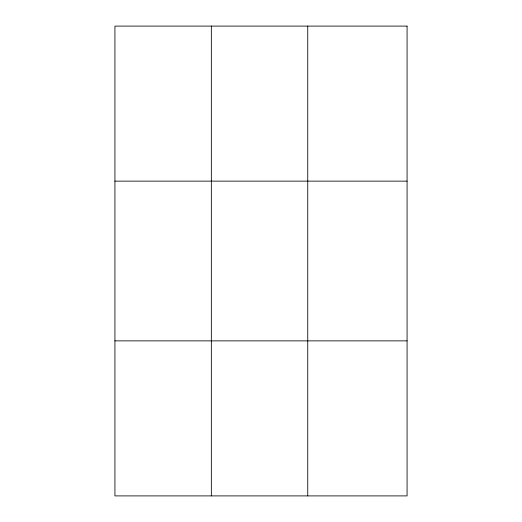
<?xml version="1.0" encoding="UTF-8"?>
<svg xmlns="http://www.w3.org/2000/svg" width="522" height="522" viewBox="0 0 522 522"><rect width="100%" height="100%" fill="white"/><g stroke="black" fill="none" stroke-linecap="round" stroke-linejoin="round"><path stroke-width="0.78" d="M211.338 495.9L211.338 26.1M307.745 495.9L307.745 26.1M114.925 181.134L407.075 181.134M114.925 340.866L407.075 340.866M407.075 26.1L407.075 495.9L114.925 495.9L114.925 26.1L407.075 26.1"/></g></svg>
